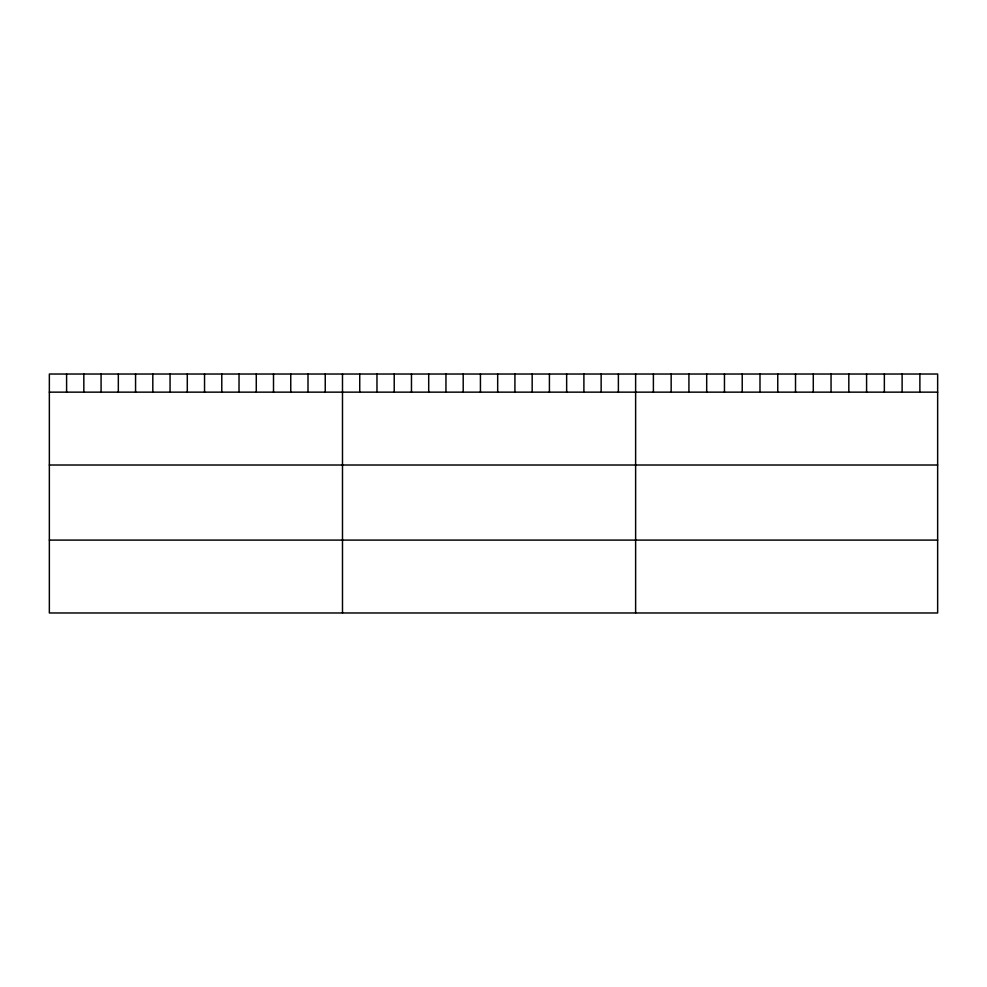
<?xml version="1.0" encoding="UTF-8"?>
<svg xmlns="http://www.w3.org/2000/svg" width="987" height="987" viewBox="0 0 987 987"><rect width="100%" height="100%" fill="white"/><g stroke="black" fill="none" stroke-linecap="round" stroke-linejoin="round"><path stroke-width="1.48" d="M937.65 392.147L937.65 612.976L49.35 612.976L49.35 374.024L937.65 374.024L937.65 392.147L49.35 392.147M49.35 465.013L937.65 465.013M49.35 540.099L937.65 540.099M919.884 374.024L919.884 392.147M902.118 374.024L902.118 392.147M884.352 374.024L884.352 392.147M866.586 374.024L866.586 392.147M848.82 374.024L848.82 392.147M831.054 374.024L831.054 392.147M813.288 374.024L813.288 392.147M795.522 374.024L795.522 392.147M777.756 374.024L777.756 392.147M759.99 374.024L759.99 392.147M742.224 374.024L742.224 392.147M724.458 374.024L724.458 392.147M706.692 374.024L706.692 392.147M688.926 374.024L688.926 392.147M671.16 374.024L671.16 392.147M653.394 374.024L653.394 392.147M635.628 374.024L635.628 612.976M618.38 374.024L618.38 392.147M601.145 374.024L601.145 392.147M583.897 374.024L583.897 392.147M566.649 374.024L566.649 392.147M549.414 374.024L549.414 392.147M532.166 374.024L532.166 392.147M514.918 374.024L514.918 392.147M497.682 374.024L497.682 392.147M480.435 374.024L480.435 392.147M463.199 374.024L463.199 392.147M445.951 374.024L445.951 392.147M428.703 374.024L428.703 392.147M411.468 374.024L411.468 392.147M394.22 374.024L394.22 392.147M376.972 374.024L376.972 392.147M359.737 374.024L359.737 392.147M342.489 374.024L342.489 612.976M325.241 374.024L325.241 392.147M308.006 374.024L308.006 392.147M290.758 374.024L290.758 392.147M273.51 374.024L273.51 392.147M256.275 374.024L256.275 392.147M239.027 374.024L239.027 392.147M221.779 374.024L221.779 392.147M204.543 374.024L204.543 392.147M187.296 374.024L187.296 392.147M170.06 374.024L170.06 392.147M152.812 374.024L152.812 392.147M135.564 374.024L135.564 392.147M118.329 374.024L118.329 392.147M101.081 374.024L101.081 392.147M83.833 374.024L83.833 392.147M66.598 374.024L66.598 392.147"/></g></svg>
